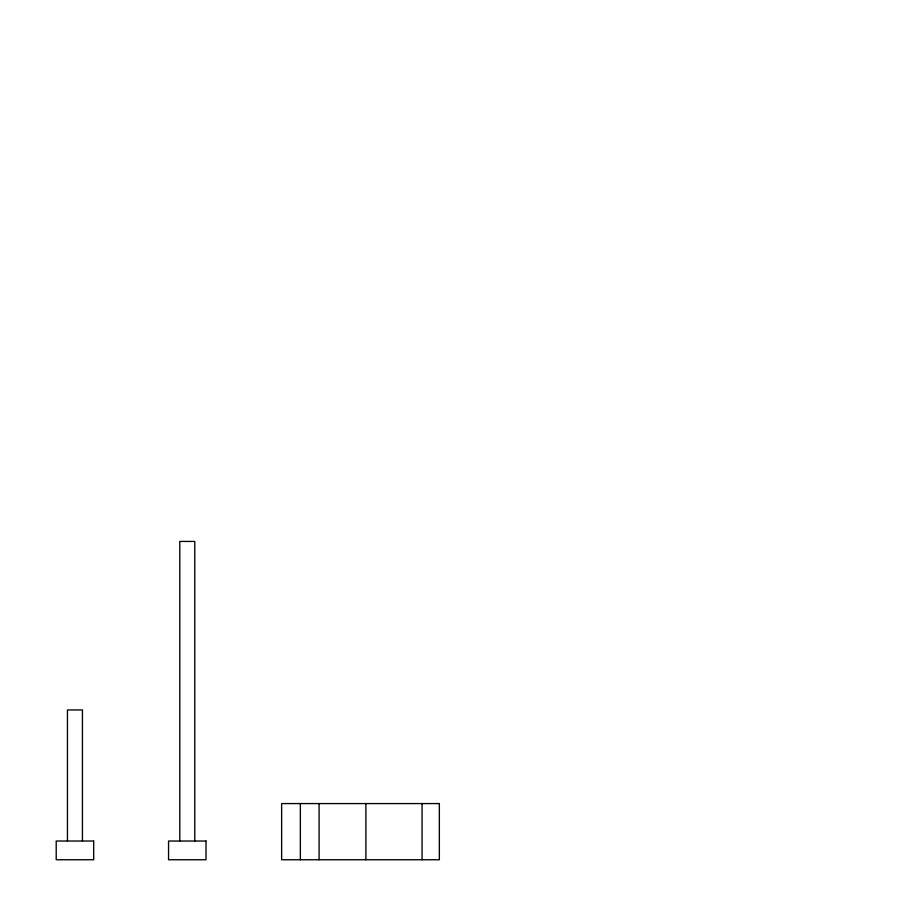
<?xml version="1.0" encoding="UTF-8"?>
<svg xmlns="http://www.w3.org/2000/svg" width="905" height="905" viewBox="0 0 905 905"><rect width="100%" height="100%" fill="white"/><g stroke="black" fill="none" stroke-linecap="round" stroke-linejoin="round"><path stroke-width="1.36" d="M422.058 803.572L422.058 859.75M365.892 803.572L365.892 859.75M319.08 803.572L319.08 859.75M300.358 803.572L300.358 859.75M194.779 841.028L194.779 541.439L179.79 541.439L179.79 841.028M82.434 841.028L82.434 709.961L67.445 709.961L67.445 841.028M439.344 803.572L281.636 803.572L281.636 859.75L439.344 859.75L439.344 803.572M93.668 841.028L56.212 841.028L56.212 859.75L93.668 859.75L93.668 841.028M206.012 841.028L168.556 841.028L168.556 859.75L206.012 859.75L206.012 841.028"/></g></svg>
